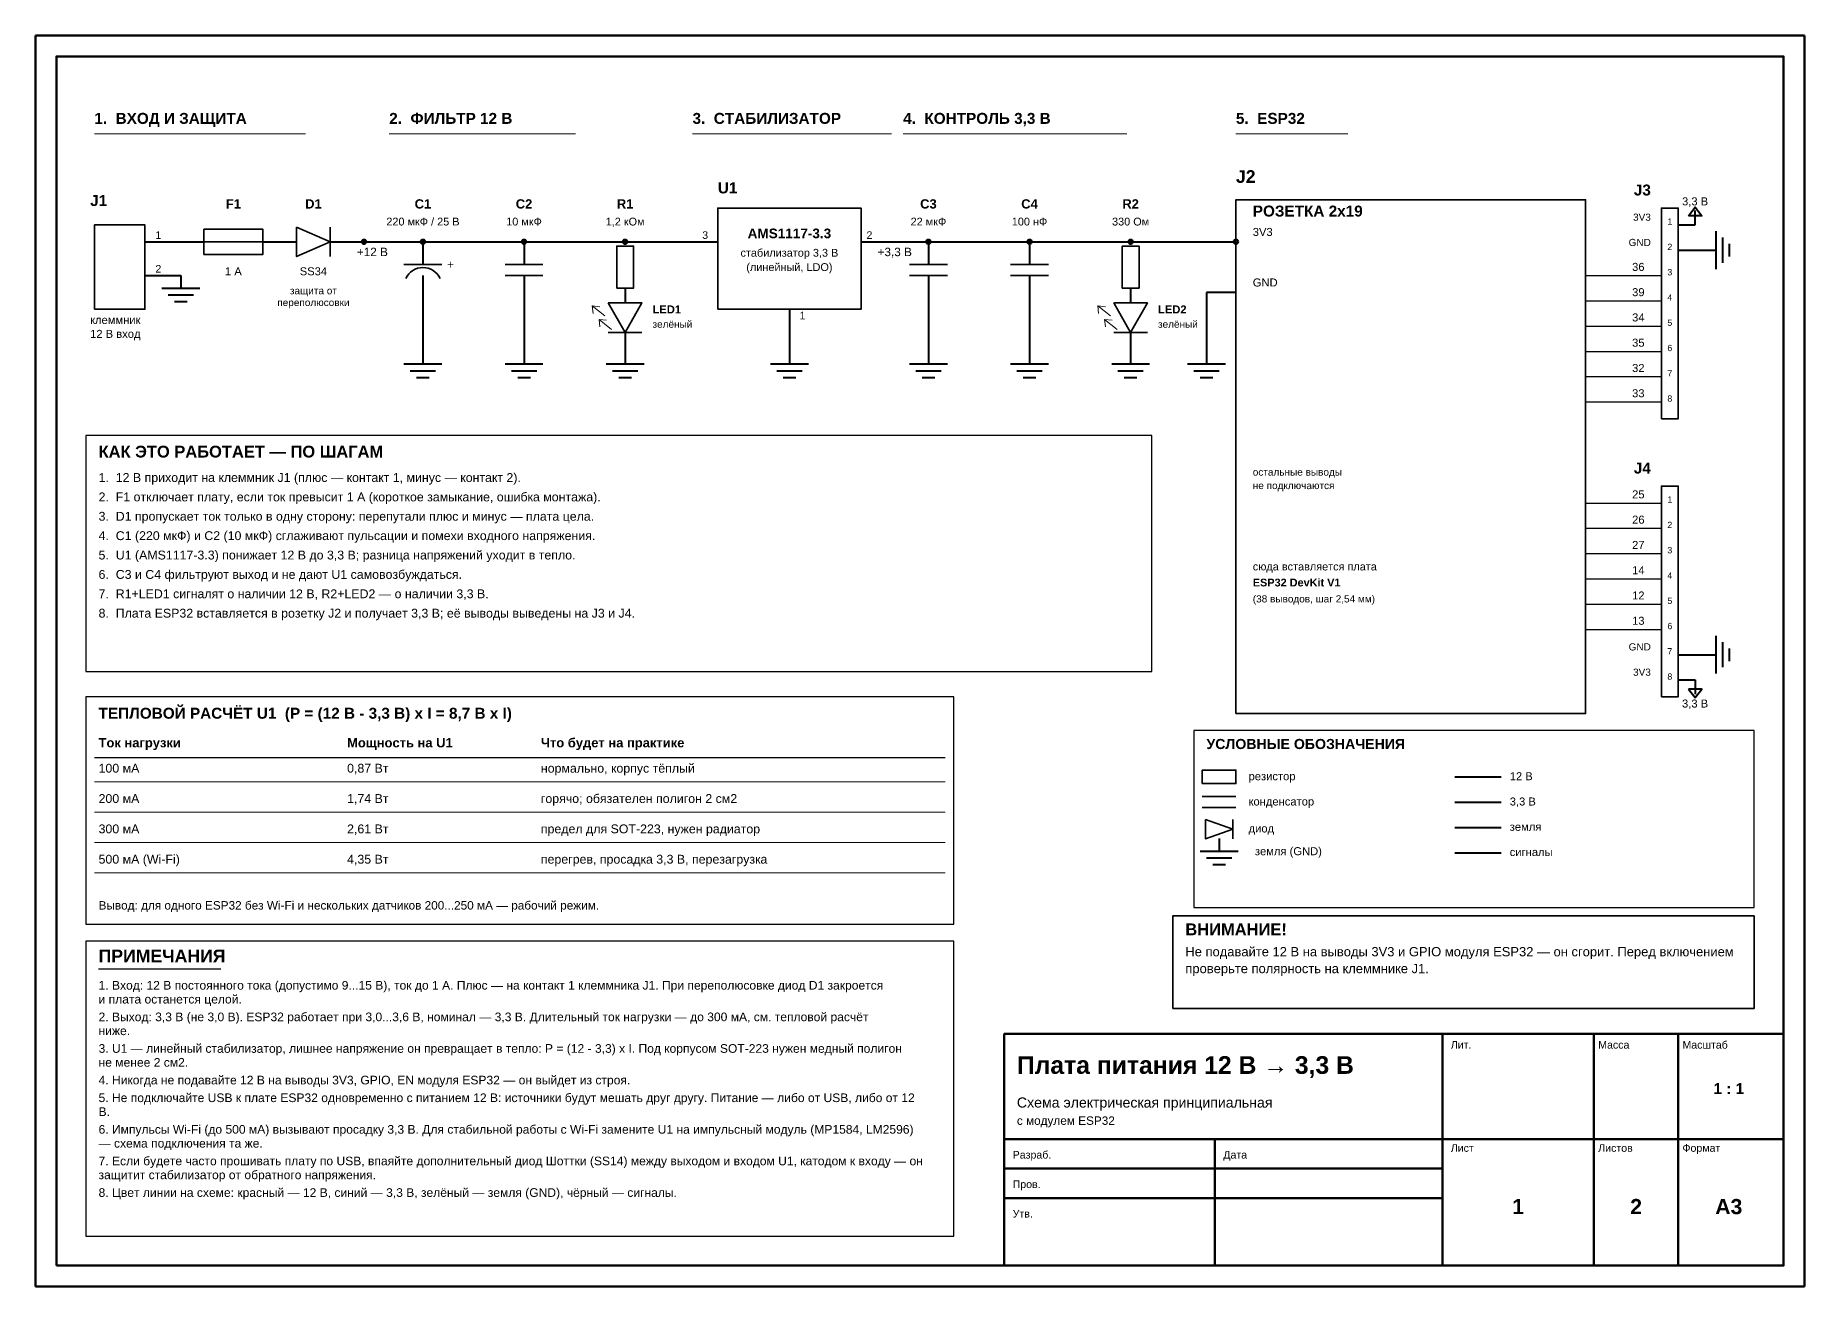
# Model space of a CAD drawing. Header units: millimetres. Extents: x 0 to 860, y 0 to 297.
# Drawn here: x 0 to 420, y 0 to 297 of the extents above; entities that cross this region are included whole.
import ezdxf
from ezdxf.enums import TextEntityAlignment as Align

# ---------------------------------------------------------------- set-up
doc = ezdxf.new("R2010")
doc.units = ezdxf.units.MM
for name, color, linetype, lineweight in [('ЗЕМЛЯ', 3, 'CONTINUOUS', 40), ('ПОЯСНЕНИЯ', 6, 'CONTINUOUS', 18), ('РАМКА', 7, 'CONTINUOUS', 50), ('СИГНАЛЫ', 7, 'CONTINUOUS', 30), ('СИМВОЛЫ', 7, 'CONTINUOUS', 35), ('ТАБЛИЦЫ', 7, 'CONTINUOUS', 18), ('ТЕКСТ', 7, 'CONTINUOUS', 18), ('ШИНА_12В', 1, 'CONTINUOUS', 40), ('ШИНА_3В3', 5, 'CONTINUOUS', 40)]:
    doc.layers.add(name, color=color, linetype=linetype, lineweight=lineweight)
doc.styles.add('RU', font='arial.ttf')
doc.styles.add('RU_B', font='arialbd.ttf')

msp = doc.modelspace()

# ---------------------------------------------------------------- linework, layer by layer
at = {"layer": 'ЗЕМЛЯ', "lineweight": 40}
for p, q in [((399, 241.5), (399, 250.5)), ((400.6, 243), (400.6, 249)), ((396, 246), (399, 246)), ((402.2, 244.5), (402.2, 247.5)), ((34.5, 240), (34.5, 237)), ((30, 237), (39, 237)), ((31.5, 235.4), (37.5, 235.4)), ((33, 233.8), (36, 233.8)), ((87.5, 219), (96.5, 219)), ((92, 222), (92, 219)), ((111.5, 219), (120.5, 219)), ((116, 222), (116, 219)), ((135.5, 219), (144.5, 219)), ((140, 222), (140, 219)), ((174.5, 219), (183.5, 219)), ((179, 222), (179, 219)), ((207.5, 219), (216.5, 219)), ((212, 222), (212, 219)), ((231.5, 219), (240.5, 219)), ((236, 222), (236, 219)), ((255.5, 219), (264.5, 219)), ((260, 222), (260, 219)), ((273.5, 219), (282.5, 219)), ((278, 222), (278, 219)), ((89, 217.4), (95, 217.4)), ((90.5, 215.8), (93.5, 215.8)), ((113, 217.4), (119, 217.4)), ((114.5, 215.8), (117.5, 215.8)), ((137, 217.4), (143, 217.4)), ((138.5, 215.8), (141.5, 215.8)), ((176, 217.4), (182, 217.4)), ((177.5, 215.8), (180.5, 215.8)), ((209, 217.4), (215, 217.4)), ((210.5, 215.8), (213.5, 215.8)), ((233, 217.4), (239, 217.4)), ((234.5, 215.8), (237.5, 215.8)), ((257, 217.4), (263, 217.4)), ((258.5, 215.8), (261.5, 215.8)), ((275, 217.4), (281, 217.4)), ((276.5, 215.8), (279.5, 215.8)), ((399, 145.5), (399, 154.5)), ((400.6, 147), (400.6, 153)), ((402.2, 148.5), (402.2, 151.5)), ((396, 150), (399, 150)), ((281, 106.4), (281, 103.4)), ((337, 109), (348, 109)), ((276.5, 103.4), (285.5, 103.4)), ((278, 101.8), (284, 101.8)), ((279.5, 100.2), (282.5, 100.2))]:
    msp.add_line(p, q, dxfattribs=at)
at = {"layer": 'ЗЕМЛЯ'}
for p, q in [((390, 246), (396, 246)), ((26, 240), (32, 240)), ((32, 240), (34.5, 240)), ((92, 240), (92, 222)), ((116, 240), (116, 222)), ((212, 240), (212, 222)), ((236, 240), (236, 222)), ((285, 236), (278, 236)), ((278, 236), (278, 222)), ((179, 232), (179, 226)), ((140, 226.5), (140, 222)), ((179, 226), (179, 222)), ((260, 226.5), (260, 222)), ((390, 150), (396, 150))]:
    msp.add_line(p, q, dxfattribs=at)
at = {"layer": 'ПОЯСНЕНИЯ', "lineweight": 35}
msp.add_lwpolyline([(270, 66), (408, 66), (408, 88), (270, 88)], close=True, dxfattribs=at)
at = {"layer": 'РАМКА', "lineweight": 50}
for p, q in [((420, 297), (0, 297)), ((0, 297), (0, 0)), ((420, 0), (420, 297)), ((0, 0), (420, 0))]:
    msp.add_line(p, q, dxfattribs=at)
at = {"layer": 'РАМКА', "lineweight": 13}
for p, q in [((14, 273.6), (64.15, 273.6)), ((84, 273.6), (128.25, 273.6)), ((156, 273.6), (203.2, 273.6)), ((206, 273.6), (259.1, 273.6)), ((285, 273.6), (311.55, 273.6))]:
    msp.add_line(p, q, dxfattribs=at)
at = {"layer": 'РАМКА', "lineweight": 25}
for p, q in [((14, 125.6), (216, 125.6)), ((15, 75.4), (44, 75.4))]:
    msp.add_line(p, q, dxfattribs=at)
at = {"layer": 'РАМКА'}
for p, q in [((334, 5), (334, 60)), ((370, 35), (370, 60)), ((390, 35), (390, 60)), ((230, 35), (415, 35)), ((280, 5), (280, 35)), ((370, 5), (370, 35)), ((390, 5), (390, 35)), ((230, 28), (334, 28)), ((230, 21), (334, 21))]:
    msp.add_line(p, q, dxfattribs=at)
msp.add_lwpolyline([(5, 5), (415, 5), (415, 292), (5, 292)], close=True, dxfattribs=at)
at = {"layer": 'РАМКА', "lineweight": 25}
for points in [[(12, 146), (265, 146), (265, 202), (12, 202)], [(12, 86), (218, 86), (218, 140), (12, 140)], [(275, 90), (408, 90), (408, 132), (275, 132)], [(12, 12), (218, 12), (218, 82), (12, 82)]]:
    msp.add_lwpolyline(points, close=True, dxfattribs=at)
at = {"layer": 'РАМКА', "lineweight": 50}
msp.add_lwpolyline([(230, 5), (415, 5), (415, 60), (230, 60)], close=True, dxfattribs=at)
at = {"layer": 'СИГНАЛЫ'}
for p, q in [((368, 240), (386, 240)), ((368, 234), (386, 234)), ((368, 228), (386, 228)), ((368, 222), (386, 222)), ((368, 216), (386, 216)), ((368, 210), (386, 210)), ((368, 186), (386, 186)), ((368, 180), (386, 180)), ((368, 174), (386, 174)), ((368, 168), (386, 168)), ((368, 162), (386, 162)), ((368, 156), (386, 156))]:
    msp.add_line(p, q, dxfattribs=at)
at = {"layer": 'СИГНАЛЫ', "lineweight": 40}
msp.add_line((337, 103), (348, 103), dxfattribs=at)
at = {"layer": 'СИМВОЛЫ'}
for p, q in [((40, 248), (54, 248)), ((70, 244.5), (70, 251.5)), ((87.5, 242.6), (96.5, 242.6)), ((111.5, 242.6), (120.5, 242.6)), ((111.5, 240), (120.5, 240)), ((207.5, 242.6), (216.5, 242.6)), ((207.5, 240), (216.5, 240)), ((231.5, 242.6), (240.5, 242.6)), ((231.5, 240), (240.5, 240)), ((136, 226.5), (144, 226.5)), ((256, 226.5), (264, 226.5)), ((277, 116.3), (285, 116.3)), ((277, 113.7), (285, 113.7)), ((284.25, 106.3), (284.25, 110.9))]:
    msp.add_line(p, q, dxfattribs=at)
at = {"layer": 'СИМВОЛЫ', "lineweight": 13}
for p, q in [((135.2, 230.4), (132.2, 232.8)), ((132.2, 232.8), (134, 232.6)), ((132.2, 232.8), (132.4, 231)), ((255.2, 230.4), (252.2, 232.8)), ((252.2, 232.8), (254, 232.6)), ((252.2, 232.8), (252.4, 231)), ((136.8, 227.2), (133.8, 229.6)), ((133.8, 229.6), (135.6, 229.4)), ((133.8, 229.6), (134, 227.8)), ((256.8, 227.2), (253.8, 229.6)), ((253.8, 229.6), (255.6, 229.4)), ((253.8, 229.6), (254, 227.8))]:
    msp.add_line(p, q, dxfattribs=at)
at = {"layer": 'СИМВОЛЫ'}
for points in [[(285, 136), (368, 136), (368, 258), (285, 258)], [(14, 232), (26, 232), (26, 252), (14, 252)], [(162, 232), (196, 232), (196, 256), (162, 256)], [(386, 206), (390, 206), (390, 256), (386, 256)], [(40, 245), (54, 245), (54, 251), (40, 251)], [(62, 251.5), (62, 244.5), (70, 248)], [(138, 237), (142, 237), (142, 247), (138, 247)], [(258, 237), (262, 237), (262, 247), (258, 247)], [(136, 233.5), (144, 233.5), (140, 226.5)], [(256, 233.5), (264, 233.5), (260, 226.5)], [(386, 140), (390, 140), (390, 190), (386, 190)], [(277, 119.4), (285, 119.4), (285, 122.6), (277, 122.6)], [(277.75, 110.9), (277.75, 106.3), (284.25, 108.6)]]:
    msp.add_lwpolyline(points, close=True, dxfattribs=at)
at = {"layer": 'СИМВОЛЫ', "lineweight": 80}
for centre in [(78, 248), (92, 248), (116, 248), (140, 248), (212, 248), (236, 248), (260, 248), (285, 248)]:
    msp.add_circle(centre, 0.5, dxfattribs=at)
at = {"layer": 'СИМВОЛЫ'}
msp.add_arc((92, 237.4), 4.5, 25, 155, dxfattribs=at)
at = {"layer": 'ТАБЛИЦЫ', "lineweight": 13}
for p, q in [((14, 119.8), (216, 119.8)), ((14, 112.6), (216, 112.6)), ((14, 105.4), (216, 105.4)), ((14, 98.2), (216, 98.2))]:
    msp.add_line(p, q, dxfattribs=at)
at = {"layer": 'ШИНА_12В'}
for p, q in [((26, 248), (32, 248)), ((32, 248), (40, 248)), ((54, 248), (62, 248)), ((70, 248), (78, 248)), ((78, 248), (92, 248)), ((92, 248), (92, 242.6)), ((92, 248), (116, 248)), ((116, 248), (116, 242.6)), ((116, 248), (140, 248)), ((140, 248), (156, 248)), ((156, 248), (162, 248)), ((140, 237), (140, 233.5))]:
    msp.add_line(p, q, dxfattribs=at)
at = {"layer": 'ШИНА_12В', "lineweight": 40}
msp.add_line((337, 121), (348, 121), dxfattribs=at)
at = {"layer": 'ШИНА_3В3'}
for p, q in [((390, 252), (394, 252)), ((196, 248), (200, 248)), ((200, 248), (285, 248)), ((212, 248), (212, 242.6)), ((236, 248), (236, 242.6)), ((278, 248), (285, 248)), ((260, 237), (260, 233.5)), ((390, 144), (394, 144))]:
    msp.add_line(p, q, dxfattribs=at)
at = {"layer": 'ШИНА_3В3', "lineweight": 40}
for p, q in [((394, 252), (394, 255.4)), ((394, 144), (394, 140.6)), ((337, 115), (348, 115))]:
    msp.add_line(p, q, dxfattribs=at)
for points in [[(392.4, 254.2), (394, 256.2), (395.6, 254.2)], [(392.4, 141.8), (394, 139.8), (395.6, 141.8)]]:
    msp.add_lwpolyline(points, close=True, dxfattribs=at)

# ---------------------------------------------------------------- texts
at = {"layer": 'ПОЯСНЕНИЯ'}
for s, height, style, p in [('Вывод: для одного ESP32 без Wi-Fi и нескольких датчиков 200...250 мА — рабочий режим.', 2, 'RU', (15, 89.5)), ('ВНИМАНИЕ!', 2.8, 'RU_B', (273, 83.4)), ('Не подавайте 12 В на выводы 3V3 и GPIO модуля ESP32 — он сгорит. Перед включением', 2.2, 'RU', (273, 78.4)), ('проверьте полярность на клеммнике J1.', 2.2, 'RU', (273, 74.4)), ('1. Вход: 12 В постоянного тока (допустимо 9...15 В), ток до 1 А. Плюс — на контакт 1 клеммника J1. При переполюсовке диод D1 закроется', 2.05, 'RU', (15, 70.5)), ('и плата останется целой.', 2.05, 'RU', (15, 67.2)), ('2. Выход: 3,3 В (не 3,0 В). ESP32 работает при 3,0...3,6 В, номинал — 3,3 В. Длительный ток нагрузки — до 300 мА, см. тепловой расчёт', 2.05, 'RU', (15, 63)), ('ниже.', 2.05, 'RU', (15, 59.7)), ('3. U1 — линейный стабилизатор, лишнее напряжение он превращает в тепло: P = (12 - 3,3) x I. Под корпусом SOT-223 нужен медный полигон', 2.05, 'RU', (15, 55.5)), ('не менее 2 см2.', 2.05, 'RU', (15, 52.2)), ('4. Никогда не подавайте 12 В на выводы 3V3, GPIO, EN модуля ESP32 — он выйдет из строя.', 2.05, 'RU', (15, 48)), ('5. Не подключайте USB к плате ESP32 одновременно с питанием 12 В: источники будут мешать друг другу. Питание — либо от USB, либо от 12', 2.05, 'RU', (15, 43.8)), ('В.', 2.05, 'RU', (15, 40.5)), ('6. Импульсы Wi-Fi (до 500 мА) вызывают просадку 3,3 В. Для стабильной работы с Wi-Fi замените U1 на импульсный модуль (MP1584, LM2596)', 2.05, 'RU', (15, 36.3)), ('с модулем ESP32', 2, 'RU', (233, 38.4)), ('— схема подключения та же.', 2.05, 'RU', (15, 33)), ('7. Если будете часто прошивать плату по USB, впаяйте дополнительный диод Шоттки (SS14) между выходом и входом U1, катодом к входу — он', 2.05, 'RU', (15, 28.8)), ('защитит стабилизатор от обратного напряжения.', 2.05, 'RU', (15, 25.5)), ('8. Цвет линии на схеме: красный — 12 В, синий — 3,3 В, зелёный — земля (GND), чёрный — сигналы.', 2.05, 'RU', (15, 21.3))]:
    msp.add_text(s, height=height, dxfattribs=dict(at, style=style)).set_placement(p)
at = {"layer": 'СИМВОЛЫ', "style": 'RU'}
msp.add_text('+', height=2, dxfattribs=at).set_placement((97.7, 241.6))
at = {"layer": 'ТЕКСТ'}
for s, height, style, p in [('1.  ВХОД И ЗАЩИТА', 2.6, 'RU_B', (14, 276)), ('2.  ФИЛЬТР 12 В', 2.6, 'RU_B', (84, 276)), ('3.  СТАБИЛИЗАТОР', 2.6, 'RU_B', (156, 276)), ('4.  КОНТРОЛЬ 3,3 В', 2.6, 'RU_B', (206, 276)), ('5.  ESP32', 2.6, 'RU_B', (285, 276)), ('J2', 3, 'RU_B', (285, 262)), ('U1', 2.6, 'RU_B', (162, 259.5)), ('J1', 2.6, 'RU_B', (13, 256.5)), ('РОЗЕТКА 2x19', 2.6, 'RU_B', (289, 254)), ('3V3', 1.9, 'RU', (289, 249.4)), ('GND', 1.9, 'RU', (289, 237.4)), ('LED1', 1.9, 'RU_B', (146.5, 231)), ('1', 1.8, 'RU', (181.4, 229.6)), ('LED2', 1.9, 'RU_B', (266.5, 231)), ('клеммник', 1.9, 'RU', (13, 228.5)), ('12 В вход', 1.9, 'RU', (13, 225.2)), ('зелёный', 1.7, 'RU', (146.5, 227.6)), ('зелёный', 1.7, 'RU', (266.5, 227.6)), ('КАК ЭТО РАБОТАЕТ — ПО ШАГАМ', 2.8, 'RU_B', (15, 196.8)), ('1.  12 В приходит на клеммник J1 (плюс — контакт 1, минус — контакт 2).', 2.1, 'RU', (15, 191)), ('остальные выводы', 1.7, 'RU', (289, 192.5)), ('не подключаются', 1.7, 'RU', (289, 189.3)), ('2.  F1 отключает плату, если ток превысит 1 А (короткое замыкание, ошибка монтажа).', 2.1, 'RU', (15, 186.4)), ('3.  D1 пропускает ток только в одну сторону: перепутали плюс и минус — плата цела.', 2.1, 'RU', (15, 181.8)), ('4.  C1 (220 мкФ) и C2 (10 мкФ) сглаживают пульсации и помехи входного напряжения.', 2.1, 'RU', (15, 177.2)), ('5.  U1 (AMS1117-3.3) понижает 12 В до 3,3 В; разница напряжений уходит в тепло.', 2.1, 'RU', (15, 172.6)), ('6.  C3 и C4 фильтруют выход и не дают U1 самовозбуждаться.', 2.1, 'RU', (15, 168)), ('сюда вставляется плата', 1.85, 'RU', (289, 170)), ('ESP32 DevKit V1', 1.85, 'RU_B', (289, 166.2)), ('7.  R1+LED1 сигналят о наличии 12 В, R2+LED2 — о наличии 3,3 В.', 2.1, 'RU', (15, 163.4)), ('(38 выводов, шаг 2,54 мм)', 1.7, 'RU', (289, 162.4)), ('8.  Плата ESP32 вставляется в розетку J2 и получает 3,3 В; её выводы выведены на J3 и J4.', 2.1, 'RU', (15, 158.8)), ('ТЕПЛОВОЙ РАСЧЁТ U1  (P = (12 В - 3,3 В) x I = 8,7 В x I)', 2.6, 'RU_B', (15, 134.8)), ('Что будет на практике', 2.2, 'RU_B', (120, 128)), ('Ток нагрузки', 2.2, 'RU_B', (15, 128)), ('Мощность на U1', 2.2, 'RU_B', (74, 128)), ('УСЛОВНЫЕ ОБОЗНАЧЕНИЯ', 2.4, 'RU_B', (278, 127.6)), ('100 мА', 2.1, 'RU', (15, 122)), ('0,87 Вт', 2.1, 'RU', (74, 122)), ('нормально, корпус тёплый', 2.1, 'RU', (120, 122)), ('12 В', 1.9, 'RU', (350, 120.2)), ('резистор', 1.9, 'RU', (288, 120.2)), ('200 мА', 2.1, 'RU', (15, 114.8)), ('1,74 Вт', 2.1, 'RU', (74, 114.8)), ('горячо; обязателен полигон 2 см2', 2.1, 'RU', (120, 114.8)), ('конденсатор', 1.9, 'RU', (288, 114.2)), ('3,3 В', 1.9, 'RU', (350, 114.2)), ('300 мА', 2.1, 'RU', (15, 107.6)), ('2,61 Вт', 2.1, 'RU', (74, 107.6)), ('предел для SOT-223, нужен радиатор', 2.1, 'RU', (120, 107.6)), ('диод', 1.9, 'RU', (288, 107.8)), ('земля', 1.9, 'RU', (350, 108.2)), ('500 мА (Wi-Fi)', 2.1, 'RU', (15, 100.4)), ('4,35 Вт', 2.1, 'RU', (74, 100.4)), ('перегрев, просадка 3,3 В, перезагрузка', 2.1, 'RU', (120, 100.4)), ('земля (GND)', 1.9, 'RU', (289.5, 102.4)), ('сигналы', 1.9, 'RU', (350, 102.2)), ('ПРИМЕЧАНИЯ', 3, 'RU_B', (15, 77)), ('Плата питания 12 В → 3,3 В', 4.2, 'RU_B', (233, 50.5)), ('Лит.', 1.8, 'RU', (336, 56.5)), ('Масса', 1.8, 'RU', (371, 56.5)), ('Масштаб', 1.8, 'RU', (391, 56.5)), ('Схема электрическая принципиальная', 2.4, 'RU', (233, 42.5)), ('Лист', 1.8, 'RU', (336, 32)), ('Листов', 1.8, 'RU', (371, 32)), ('Формат', 1.8, 'RU', (391, 32)), ('Разраб.', 1.8, 'RU', (232, 30.4)), ('Дата', 1.8, 'RU', (282, 30.4)), ('Пров.', 1.8, 'RU', (232, 23.4)), ('Утв.', 1.8, 'RU', (232, 16.4))]:
    msp.add_text(s, height=height, dxfattribs=dict(at, style=style)).set_placement(p)
for s, height, style, p in [('J3', 2.6, 'RU_B', (383.5, 259)), ('3V3', 1.7, 'RU', (383.5, 253)), ('GND', 1.7, 'RU', (383.5, 247)), ('36', 1.9, 'RU', (382, 241.1)), ('39', 1.9, 'RU', (382, 235.1)), ('34', 1.9, 'RU', (382, 229.1)), ('35', 1.9, 'RU', (382, 223.1)), ('32', 1.9, 'RU', (382, 217.1)), ('33', 1.9, 'RU', (382, 211.1)), ('J4', 2.6, 'RU_B', (383.5, 193)), ('25', 1.9, 'RU', (382, 187.1)), ('26', 1.9, 'RU', (382, 181.1)), ('27', 1.9, 'RU', (382, 175.1)), ('14', 1.9, 'RU', (382, 169.1)), ('12', 1.9, 'RU', (382, 163.1)), ('13', 1.9, 'RU', (382, 157.1)), ('GND', 1.7, 'RU', (383.5, 151)), ('3V3', 1.7, 'RU', (383.5, 145))]:
    msp.add_text(s, height=height, dxfattribs=dict(at, style=style)).set_placement(p, align=Align.RIGHT)
for s, height, style, p in [('F1', 2.2, 'RU_B', (47, 257)), ('D1', 2.2, 'RU_B', (66, 257)), ('C1', 2.2, 'RU_B', (92, 257)), ('C2', 2.2, 'RU_B', (116, 257)), ('R1', 2.2, 'RU_B', (140, 257)), ('C3', 2.2, 'RU_B', (212, 257)), ('C4', 2.2, 'RU_B', (236, 257)), ('R2', 2.2, 'RU_B', (260, 257)), ('220 мкФ / 25 В', 1.85, 'RU', (92, 252.8)), ('10 мкФ', 1.85, 'RU', (116, 252.8)), ('1,2 кОм', 1.85, 'RU', (140, 252.8)), ('22 мкФ', 1.85, 'RU', (212, 252.8)), ('100 нФ', 1.85, 'RU', (236, 252.8)), ('330 Ом', 1.85, 'RU', (260, 252.8)), ('1', 1.5, 'RU', (388, 252.8)), ('1', 1.8, 'RU', (29.2, 249.6)), ('3', 1.8, 'RU', (159, 249.6)), ('AMS1117-3.3', 2.3, 'RU_B', (179, 250)), ('2', 1.8, 'RU', (198, 249.6)), ('стабилизатор 3,3 В', 1.85, 'RU', (179, 245.4)), ('2', 1.5, 'RU', (388, 246.8)), ('2', 1.8, 'RU', (29.2, 241.6)), ('1 А', 1.9, 'RU', (47, 241)), ('SS34', 1.9, 'RU', (66, 241)), ('(линейный, LDO)', 1.85, 'RU', (179, 242)), ('3', 1.5, 'RU', (388, 240.8)), ('защита от', 1.7, 'RU', (66, 236.4)), ('4', 1.5, 'RU', (388, 234.8)), ('переполюсовки', 1.7, 'RU', (66, 233.6)), ('5', 1.5, 'RU', (388, 228.8)), ('6', 1.5, 'RU', (388, 222.8)), ('7', 1.5, 'RU', (388, 216.8)), ('8', 1.5, 'RU', (388, 210.8)), ('1', 1.5, 'RU', (388, 186.8)), ('2', 1.5, 'RU', (388, 180.8)), ('3', 1.5, 'RU', (388, 174.8)), ('4', 1.5, 'RU', (388, 168.8)), ('5', 1.5, 'RU', (388, 162.8)), ('6', 1.5, 'RU', (388, 156.8)), ('7', 1.5, 'RU', (388, 150.8)), ('8', 1.5, 'RU', (388, 144.8)), ('1 : 1', 2.6, 'RU_B', (402, 47)), ('1', 3.6, 'RU_B', (352, 19)), ('2', 3.6, 'RU_B', (380, 19)), ('A3', 3.6, 'RU_B', (402, 19))]:
    msp.add_text(s, height=height, dxfattribs=dict(at, style=style)).set_placement(p, align=Align.MIDDLE_CENTER)
at = {"layer": 'ШИНА_12В', "style": 'RU'}
msp.add_text('+12 В', height=2, dxfattribs=at).set_placement((80, 245.6), align=Align.MIDDLE_CENTER)
at = {"layer": 'ШИНА_3В3', "style": 'RU'}
for s, height, p in [('3,3 В', 1.9, (394, 257.6)), ('+3,3 В', 2, (204, 245.6)), ('3,3 В', 1.9, (394, 138.4))]:
    msp.add_text(s, height=height, dxfattribs=at).set_placement(p, align=Align.MIDDLE_CENTER)

doc.saveas('drawing.dxf')
